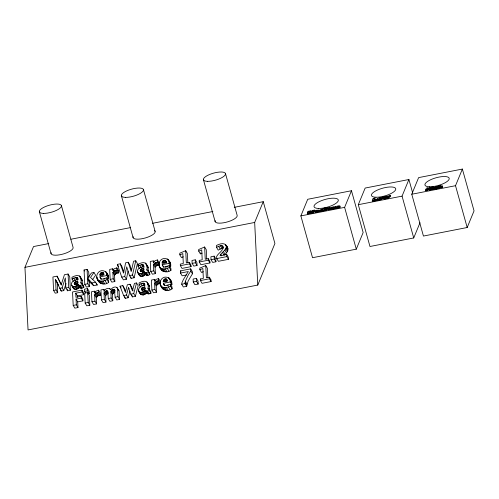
<?xml version="1.0" encoding="UTF-8"?>
<svg xmlns="http://www.w3.org/2000/svg" width="499" height="499" viewBox="0 0 499 499"><rect width="100%" height="100%" fill="white"/><g stroke="black" fill="none" stroke-linecap="round" stroke-linejoin="round"><path stroke-width="0.75" d="M108.489 278.267L106.842 275.535L99.906 276.889L101.047 278.829L102.133 279.159L106.948 277.762L108.595 280.5L108.688 282.39C102.744 287.368 94.224 280.394 97.386 273.77C100.904 267.452 109.231 271.706 108.489 278.267L107.098 278.542M180.495 273.072L188.335 271.543L183.345 279.627L181.942 282.74L181.698 284.23L183.345 286.962L186.682 286.314L185.035 283.575L185.347 281.286L188.316 274.83L190.799 271.057L190.693 268.874L180.388 270.888L180.495 273.072L182.141 275.804L186.42 274.974M186.682 286.314L188.117 281.037L192.446 273.795L192.34 271.612L190.693 268.874M139.184 284.792L139.09 282.933C145.833 279.44 148.858 281.236 148.122 288.977L149.164 289.033L150.81 291.765L150.96 293.262L148.434 293.93L146.837 293.013L143.537 294.965L141.117 294.635C135.884 290.692 139.29 285.328 144.81 285.278L144.211 283.301L142.702 283.201L140.943 283.769L139.184 284.792L140.5 286.975M322.841 209.549C320.439 211.613 322.697 207.933 322.841 210.372M221.562 245.577L222.953 246.375C223.702 250.748 218.344 252.943 216.635 256.442L216.741 258.569L218.387 261.301L228.455 259.337L228.349 257.21L226.702 254.471L220.047 255.775C221.269 251.97 227.076 250.267 226.24 245.726C224.431 242.021 219.192 244.08 216.479 245.458L216.578 247.429L218.225 250.161L220.246 249.013L223.209 248.315L221.562 245.577L218.599 246.275L216.578 247.429M222.429 252.444L224.076 255.176C227.538 252.924 229.652 248.265 225.935 245.059M380.968 198.914L379.758 198.87L379.552 198.14C382.54 197.155 378.479 199.931 379.552 198.14M99.981 274.213L99.794 275.379L103.804 274.593L103.249 272.766L101.833 272.398L100.386 273.327L99.981 274.213L100.973 275.853M162.256 262.05L162.063 263.216L166.073 262.43L165.518 260.603L164.919 260.235L163.273 260.559L162.256 262.05L162.911 263.141M163.391 280.638L163.198 281.804L167.209 281.024L166.654 279.197L166.055 278.829L164.408 279.147L163.391 280.638L164.046 281.735M74.208 283.469L74.881 282.103L77.763 281.124L77.863 283.151L75.742 284.499L74.675 284.324L74.208 283.469L74.869 284.567M140.194 270.583L140.868 269.211L143.749 268.231L143.849 270.265L141.728 271.606L140.662 271.431L140.194 270.583L140.855 271.674M141.329 289.177L142.003 287.804L144.885 286.825L144.984 288.852L143.924 289.757L142.284 290.212L141.329 289.177L142.321 290.817M338.366 206.374L338.328 207.902L339.888 207.596L339.757 207.11C341.447 203.717 334.243 207.721 333.5 206.91L332.995 208.944L334.561 208.638L334.424 208.152C334.18 206.96 336.881 206.212 335.528 207.933L335.665 208.42L337.224 208.12C338.59 206.792 338.235 205.507 337.087 207.628L337.224 208.12M335.902 206.954L335.665 208.42M126.378 279.278L124.731 276.54L126.709 266.834L129.49 275.616L131.131 278.348L134.125 277.762L137.412 263.528L135.765 260.79L133.595 261.214L131.187 271.581L128.243 262.262L125.623 262.773L123.515 273.134L120.278 263.815L117.315 264.395L121.744 277.126L123.384 279.858L126.378 279.278L128.05 271.057M134.125 277.762L132.478 275.03L135.765 260.79M320.059 210.746L320.252 211.245L321.425 211.233L322.841 210.715L322.703 210.229C319.909 212.162 318.998 209.156 322.304 209.075A1.572 0.499 -15.6 0 1 323.071 209.087L323.377 208.345L324.949 208.039L324.207 210.659L322.747 210.946L322.26 209.48M327.98 209.405L328.548 209.811L330.694 209.162L330.556 208.676L327.824 209.168L328.248 207.933L329.808 207.628L329.596 208.969M128.156 297.741L126.509 295.009L128.455 287.711L130.825 294.167L132.472 296.899L135.366 296.337L133.72 293.599L136.545 282.964L134.443 283.37L132.422 290.867L129.965 284.249L127.357 284.754L125.368 292.208L122.823 285.64L120.022 286.189L123.621 295.576L125.268 298.308L128.156 297.741L129.902 291.179M135.366 296.337L138.192 285.696L136.545 282.964M55.539 279.658L61.252 291.085L63.778 290.593L62.132 287.861L65.35 277.881L65.856 288.042L67.502 290.78L70.39 290.212L69.723 276.745L68.076 274.013L64.433 274.724L61.165 284.929L57.073 276.165L52.919 276.976L53.586 290.443L55.233 293.175L57.697 292.695L57.185 282.397L55.539 279.658L56.05 289.956L57.697 292.695M63.778 290.593L66.08 283.469M234.243 207.341L263.247 201.671L274.918 243.481L257.765 285.06L28.05 329.933L24.95 267.339L33.527 246.55L48.79 243.568M257.765 285.06L254.671 222.46L263.247 201.671M300.866 215.905L307.721 199.276L351.477 190.73L363.147 232.534L356.292 249.169L312.536 257.715L300.866 215.905L344.616 207.359L351.477 190.73M309.48 212.044L308.812 213.666L307.39 213.946L308.132 211.327L310.415 210.877L310.758 212.006L312.168 210.534L314.445 210.091L313.703 212.711L312.28 212.992L312.817 210.877L312.28 212.992M307.39 213.946L308.132 211.327M308.812 213.666L309.349 211.551L309.904 213.453L311.189 213.204L312.954 211.364M313.703 212.711L314.445 210.091M317.595 211.376L319.472 211.008L319.372 210.091L316.335 210.285A2.052 0.655 -15.6 0 0 315.225 210.765C313.534 212.655 318.275 211.551 319.154 210.765L319.291 211.252C318.368 211.907 314.308 213.223 315.112 211.426M319.472 211.008L319.185 210.397M322.703 210.229L324.069 210.173L324.949 208.039M325.074 209.973L325.71 208.432L327.269 208.127L326.764 210.16L325.211 210.466L325.074 209.973L326.633 209.674L327.269 208.127M325.785 208.245L327.512 207.54L327.481 208.432L325.922 208.738L325.785 208.245L327.512 207.54M325.211 210.466L325.635 209.437M325.922 208.738L325.953 207.846M329.808 207.628C328.429 209.343 331.23 208.607 330.987 207.403L332.54 207.097L332.041 209.131L330.588 209.412L330.382 208.47M330.556 208.676L331.904 208.638L332.54 207.097M332.995 208.944L333.5 206.91M334.561 208.638L334.991 207.69L336.039 207.441M339.888 207.596L340.112 206.237M420.015 222.704L413.727 237.948L369.977 246.494L358.301 204.69L365.162 188.054L408.912 179.509L412.667 192.945M374.942 198.053L374.269 199.681L377.013 199.145L377.001 200.411L372.497 201.29L372.291 200.554L373.183 198.396L374.942 198.053L374.699 199.868M372.497 201.29L373.09 199.85M377.001 200.411L377.013 199.145M413.727 237.948L402.057 196.138L408.912 179.509M411.762 194.242L418.624 177.613L462.38 169.067L474.05 210.871L467.189 227.507L423.439 236.052L411.762 194.242L455.518 185.697L462.38 169.067M427.68 188.491L431.155 187.206L431.354 187.911L430.581 189.795L429.046 190.094L429.159 188.622L427.493 188.953L427.375 190.418L425.847 190.718L425.653 190.007L426.427 188.129L427.955 187.83L427.88 189.196L427.955 187.83M425.847 190.718L426.364 189.464M427.375 190.418L427.493 188.953M429.046 190.094L429.159 188.622M430.581 189.795L430.381 189.084L431.155 187.206M431.354 188.896L431.916 187.53L433.288 187.262L433.488 187.973L432.926 189.333L431.554 189.601L431.354 188.896L432.727 188.628L433.288 187.262M432.184 188.079L432.134 187.013L433.506 186.745L433.556 187.811L433.506 186.745M436.107 187.736C429.04 189.951 438.265 189.146 437.947 186.358C436.245 186.021 430.568 188.946 436.107 187.736L436.301 188.447M438.216 187.555L438.989 185.678L440.361 185.41C441.69 188.46 440.237 184.724 439.588 187.287L439.781 187.998L438.409 188.266L438.216 187.555L439.588 187.287M438.409 188.266L438.927 187.013M440.361 185.41L440.074 186.102L442.376 185.734L442.195 187.524L440.817 187.792L440.748 186.171M439.781 187.998L440.748 186.9M442.195 187.524L442.395 186.327M377.93 199.357L378.042 199.943A2.189 0.699 -15.6 0 0 378.966 200.018L380.862 199.637A2.09 0.667 -15.6 0 0 382.446 198.783L382.552 198.328A2.065 0.655 -15.6 0 0 381.966 198.109M104.484 290.449L103.823 289.351L100.935 289.919L101.428 299.911L103.075 302.644L105.963 302.076L104.316 299.344L104.004 293L105.233 291.435L107.123 290.73L107.834 291.491L108.271 298.57L109.917 301.309L112.805 300.741L112.493 294.398L110.847 291.666L112.082 290.1L113.398 289.401L114.408 289.651L115.069 290.749M105.963 302.076L105.651 295.739L106.88 294.167L108.183 293.468L106.537 290.736M112.493 294.398L113.728 292.838L115.044 292.14L113.398 289.401M96.613 303.903L94.966 301.171L94.648 294.828L96.644 292.901L98.702 292.607L100.349 295.339L98.291 295.633L96.295 297.566L96.613 303.903L93.594 304.496L91.947 301.758L91.454 291.772L94.467 291.179L95.459 292.819M114.839 281.53L113.192 278.798L112.874 272.454L114.876 270.527L116.928 270.233L118.575 272.965L116.517 273.259L114.52 275.192L114.839 281.53L111.82 282.122L110.179 279.384L109.68 269.398L112.693 268.805L113.685 270.446M155.414 273.608L153.767 270.87L153.455 264.526L155.451 262.599L157.503 262.306L159.15 265.038L157.098 265.331L155.102 267.264L155.414 273.608L152.401 274.194L150.754 271.462L150.261 261.47L153.274 260.883L153.929 261.975M156.549 292.196L154.902 289.464L154.59 283.12L156.586 281.187L158.645 280.893L160.285 283.632L158.233 283.925L156.237 285.852L156.549 292.196L153.536 292.788L151.889 290.05L151.397 280.064L154.409 279.471L155.064 280.569M93.962 272.466L90.5 277.463L95.608 282.228L97.255 284.966L93.587 285.684C93.076 283.875 84.106 273.839 89.178 281.498L89.427 286.495L86.414 287.081L84.768 284.349L84.057 269.984L87.069 269.391L87.518 278.43L91.46 272.953L93.962 272.466L95.608 275.199L92.577 279.571M311.364 212.006L312.299 211.027L312.168 210.534M309.904 213.453L309.767 212.967L311.052 212.717L312.817 210.877M387.885 196.98L388.958 195.858L390.474 195.564L390.68 196.3L388.515 198.159L387.112 198.434L386.463 196.924L385.265 198.022L383.856 198.296L382.97 197.03L384.498 196.731L384.754 197.592L385.995 196.438L387.424 196.163L388.091 197.71M72.062 279.084L73.821 278.068L76.453 277.425L77.482 278.012L77.688 279.577C74.85 279.82 70.184 281.773 71.619 285.409L72.349 286.195C76.085 288.753 78.574 280.681 80.09 287.811L81.312 288.229L83.838 287.561L83.689 286.064L82.042 283.326L81 283.27C81.736 275.535 78.711 273.739 71.968 277.232L72.062 279.084L73.378 281.274M71.619 285.409L73.995 288.927C76.228 290.992 78.73 286.944 80.09 287.811M138.048 266.198L139.807 265.181L142.44 264.539L143.469 265.119L143.675 266.691C140.837 266.934 136.171 268.886 137.605 272.523L139.421 273.702L141.604 273.396L144.055 271.687L144.96 272.491L146.5 272.523L148.178 271.936L148.028 270.439L146.987 270.383C147.723 262.642 144.698 260.852 137.955 264.339L138.048 266.198L139.364 268.387M137.605 272.523L139.252 275.255L141.067 276.434L143.244 276.128L145.702 274.419L146.606 275.223L148.147 275.255L149.825 274.668L149.675 273.171L148.028 270.439M138.741 291.11L139.471 291.896C143.207 294.454 145.696 286.382 147.211 293.512M382.97 197.03L384.062 199.032L385.471 198.758L386.669 197.654M386.463 196.924L386.906 197.704L388.316 197.429L390.474 195.564M321.724 210.285L322.978 210.042M435.353 187.25L435.172 187.705L436.313 187.156L435.353 187.25L435.552 187.955M319.154 210.765L316.21 211.133L319.335 210.522M317.464 211.651L319.291 211.252M170.758 266.104C171.5 259.542 163.179 255.288 159.661 261.601C156.636 268.219 164.969 275.199 170.964 270.227L170.87 268.337L169.223 265.599L164.402 266.996L163.316 266.666L162.181 264.726L169.111 263.372L170.758 266.104L169.373 266.379M171.893 284.698C172.642 278.13 164.314 273.876 160.797 280.195C157.628 286.825 166.155 293.799 172.099 288.821L172.005 286.925L170.359 284.193L165.537 285.59L164.452 285.26L163.316 283.32L170.246 281.966L171.893 284.698L170.508 284.966M187.824 262.599L187.368 253.43L185.722 250.691L179.752 253.218L179.833 254.839L181.474 257.571L183.264 256.817M179.833 254.839L182.809 253.573L183.301 263.509L180.289 264.102L180.37 265.674L182.01 268.406L191.061 266.641L190.986 265.069L189.339 262.331L186.327 262.923L185.722 250.691M206.723 258.906L206.268 249.737L204.627 246.999L198.652 249.525L198.733 251.147L200.38 253.879L202.17 253.124M198.733 251.147L201.715 249.88L202.207 259.817L199.195 260.409L199.269 261.981L200.916 264.713L209.967 262.948L209.892 261.376L208.245 258.638L205.232 259.231L204.627 246.999M207.858 277.5L207.409 268.325L205.763 265.593L199.793 268.119L199.868 269.734L201.515 272.473L203.305 271.712M199.868 269.734L202.85 268.474L203.343 278.411L200.33 278.997L200.405 280.575L202.051 283.307L211.102 281.542L211.027 279.964L209.38 277.232L206.368 277.818L205.763 265.593M97.218 279.022C99.282 282.528 104.11 281.018 107.042 279.658L106.948 277.762M159.131 265.88C160.366 270.396 166.248 269.136 169.317 267.495L169.223 265.599M160.622 285.447C162.686 288.958 167.514 287.449 170.452 286.083L170.359 284.193M435.983 188.89L435.034 189.002M78.443 285.072L79.665 285.49L82.192 284.823L82.042 283.326M145.565 290.78L146.787 291.198L149.313 290.524L149.164 289.033M321.393 209.805L321.736 209.705M83.689 286.064L82.921 286.177M149.675 273.171L149.282 273.29L148.297 271.643M150.417 291.878L150.81 291.765M380.02 199.481L380.338 199.394M436.213 187.088L436.413 187.792L435.758 187.867L435.558 187.156M338.74 206.38L339.158 206.287M70.92 239.239L130.451 227.613M152.582 223.29L212.873 211.514M431.984 187.368L433.357 187.1M313.06 210.877L314.582 210.578M24.95 267.339L254.671 222.46M425.653 190.007L427.181 189.707M428.847 189.383L430.381 189.084M440.623 187.081L442.002 186.813M427.687 189.657L429.358 189.333M372.291 200.554L376.795 199.675M307.259 213.453L308.675 213.179M312.143 212.499L313.565 212.225M332.864 208.457L334.424 208.152M335.528 207.933L337.087 207.628M338.191 207.416L339.757 207.11M358.301 204.69L402.057 196.138M195.259 259.817L191.99 260.453L192.134 263.378L193.78 266.11L197.049 265.474L196.905 262.549L195.259 259.817L195.402 262.736L197.049 265.474M214.165 256.124L210.896 256.76L211.04 259.686L212.686 262.418L215.955 261.782L215.811 258.856L214.165 256.124L214.308 259.043L215.955 261.782M89.178 281.498L93.587 285.684M103.636 279.215L105.021 278.947M165.213 267.19L167.982 266.647M59.612 288.353L62.132 287.861M53.586 290.443L56.05 289.956M65.856 288.042L68.743 287.48L70.39 290.212M84.768 284.349L87.78 283.763L89.427 286.495M91.947 282.945L95.608 282.228M110.179 279.384L113.192 278.798M121.744 277.126L124.731 276.54M129.49 275.616L132.478 275.03M150.754 271.462L153.767 270.87M180.37 265.674L189.414 263.909L191.061 266.641M192.134 263.378L195.402 262.736M199.269 261.981L208.32 260.216L209.967 262.948M211.04 259.686L214.308 259.043M216.741 258.569L226.808 256.605L228.455 259.337M87.743 293.849L89.252 293.555L89.14 291.31L87.493 288.578L84.481 289.164L84.593 291.41L85.578 293.05M83.745 294.684L82.104 291.952L75.761 293.194L77.407 295.926L83.745 294.684L83.657 292.838L82.011 290.106L72.53 291.959L73.197 305.425L74.844 308.157L77.981 307.546L77.701 301.876L76.054 299.144L81.268 298.121L82.909 300.86L77.701 301.876M84.593 291.41L87.606 290.823L89.252 293.555M87.687 292.508L84.674 293.094L85.173 303.086L86.814 305.818L89.832 305.232L89.333 295.24L87.687 292.508L88.186 302.494L89.832 305.232M82.909 300.86L82.822 299.001L81.175 296.269L75.96 297.285L75.761 293.194M196.394 278.411L193.125 279.047L193.269 281.966L194.916 284.704L198.184 284.062L198.041 281.143L196.394 278.411L196.537 281.33L198.184 284.062M167.04 285.646L168.425 285.378M73.197 305.425L76.335 304.808L77.981 307.546M85.173 303.086L88.186 302.494M91.947 301.758L94.966 301.171M101.428 299.911L104.316 299.344M108.271 298.57L111.158 298.009L112.805 300.741M115.119 297.236L118.013 296.668L119.654 299.406L116.766 299.968L115.119 297.236L114.408 289.651M123.621 295.576L126.509 295.009M130.825 294.167L133.72 293.599M151.889 290.05L154.902 289.464M181.698 284.23L185.035 283.575M193.269 281.966L196.537 281.33M200.405 280.575L209.455 278.804L211.102 281.542M434.797 188.903L435.134 188.853M159.15 265.038L159.031 262.636L157.385 259.904L154.765 260.89L153.368 262.761L153.274 260.883M158.47 262.692L159.031 262.636M118.575 272.965L118.456 270.564L116.81 267.826L114.184 268.818L112.786 270.689L112.693 268.805M117.895 270.62L118.456 270.564M160.285 283.632L160.167 281.23L158.52 278.492L155.9 279.484L154.503 281.355L154.409 279.471M100.349 295.339L100.23 292.938L98.584 290.206L95.958 291.191L94.561 293.063L94.467 291.179M119.654 299.406L119.043 290.923L116.778 287.355C114.502 286.214 111.882 287.873 110.759 289.9L110.373 289.077C108.283 287.249 104.946 288.99 103.917 291.235L103.823 289.351M434.267 188.896L433.918 188.691M80.327 278.398C82.996 279.016 82.042 282.528 82.354 284.43M146.949 265.73L148.053 267.14L148.34 271.543M148.084 284.324L149.189 285.727L149.513 290.867M106.462 273.633L107.672 274.812M96.12 283.906L97.255 284.966M227.581 247.791L225.448 244.51M169.411 261.95L169.947 262.649M170.546 280.544L171.082 281.236M119.043 290.923L116.778 287.355M226.24 245.726L227.887 248.465M226.371 246.518L228.018 249.251M226.253 247.672L227.893 250.411M225.773 248.795L227.419 251.527M222.417 245.814L223.409 247.454M224.856 250.024L226.502 252.762M220.377 245.676L222.024 248.415M223.409 251.515L225.055 254.247M218.599 246.275L220.246 249.013M220.808 254.247L221.793 255.887M200.33 278.997L200.985 280.095M190.799 271.057L192.446 273.795M180.388 270.888L181.05 271.98M185.347 281.286L186.994 284.018M185.092 282.515L186.732 285.253M167.764 259.218L170.346 263.572M167.084 258.738L167.745 259.829M168.3 259.91L170.621 264.726M165.518 260.603L166.504 262.243M165.905 261.333L166.56 262.43M164.919 260.235L166.566 262.973M169.317 267.495L170.964 270.227M164.102 260.235L165.749 262.967M163.273 260.559L164.919 263.291M167.246 268.325L168.893 271.057M162.655 261.164L163.971 263.347M165.269 268.855L166.916 271.587M162.181 264.726L163.828 267.458M163.94 269.023L165.587 271.755M168.899 277.806L171.481 282.16M168.225 277.332L168.88 278.423M169.435 278.504L171.756 283.313M162.749 268.986L164.396 271.724M161.695 268.743L163.341 271.481M160.784 268.294L162.431 271.032M159.487 266.853L161.682 270.396M166.654 279.197L167.315 280.288M156.306 262.331L157.952 265.063M166.055 278.829L167.371 281.018M170.452 286.083L172.099 288.821M155.451 262.599L157.098 265.331M165.238 278.829L166.56 281.012M164.408 279.147L166.055 281.885M154.69 263.054L156.337 265.786M168.381 286.919L170.028 289.651M154.023 263.697L155.669 266.435M163.791 279.752L165.113 281.941M153.455 264.526L155.102 267.264M166.404 287.443L168.051 290.181M163.316 283.32L164.633 285.503M163.709 284.505L164.371 285.596M165.075 287.617L166.722 290.349M163.884 287.58L165.531 290.312M162.83 287.337L164.477 290.069M161.919 286.888L163.566 289.626M160.266 284.474L162.269 288.179M161.171 286.251L162.817 288.99M157.441 280.918L159.087 283.657M145.802 263.341L147.816 266.547M156.586 281.187L158.233 283.925M146.407 264.401L148.053 267.14M145.303 262.998L146.288 264.638M146.513 265.125L148.159 267.857M155.825 281.648L157.472 284.38M155.158 282.291L156.805 285.023M146.731 269.541L147.392 270.639M148.178 271.936L149.825 274.668M154.59 283.12L156.237 285.852M143.076 264.707L144.061 266.347M142.44 264.539L144.086 267.271M146.5 272.523L148.147 275.255M141.566 264.607L143.213 267.345M143.038 268.375L144.024 270.015M145.652 272.604L147.299 275.336M144.96 272.491L146.606 275.223M144.055 271.687L146.076 274.918M143.918 271.712L145.565 274.444M139.807 265.181L141.448 267.913M141.76 268.724L143.406 271.462M143.182 272.429L144.829 275.161M137.955 264.339L138.61 265.437M140.868 269.211L142.508 271.943M142.408 272.99L144.055 275.722M140.344 269.828L141.329 271.468M146.937 281.935L148.952 285.135M147.542 282.995L149.189 285.727M141.604 273.396L143.244 276.128M147.648 283.713L149.295 286.451M140.755 273.639L142.402 276.377M139.421 273.702L141.067 276.434M147.866 288.135L148.527 289.227M149.313 290.524L150.96 293.262M137.649 271.955L138.965 274.144M138.335 273.309L139.982 276.041M144.211 283.301L144.866 284.393M143.575 283.126L144.891 285.316M147.635 291.11L149.282 293.849M142.702 283.201L144.348 285.933M146.787 291.198L148.434 293.93M144.174 286.962L145.49 289.152M146.095 291.085L147.741 293.817M145.19 290.275L146.837 293.013M128.243 262.262L129.89 264.994L131.699 270.726M145.059 290.299L146.7 293.038M140.943 283.769L142.259 285.958M142.901 287.318L144.548 290.05M144.317 291.023L145.964 293.755M142.003 287.804L143.319 289.988M143.544 291.584L145.19 294.316M141.479 288.422L142.795 290.611M142.739 291.984L144.386 294.722M141.897 292.233L143.537 294.965M140.556 292.295L142.203 295.028M138.454 290L140.387 293.849M139.471 291.896L141.117 294.635M120.278 263.815L121.924 266.547L123.92 272.286M129.965 284.249L131.611 286.981L133.083 290.954M117.315 264.395L118.637 266.585M128.455 287.711L129.11 288.809M115.724 270.252L117.371 272.99M114.876 270.527L116.517 273.259M114.115 270.982L115.762 273.714M122.823 285.64L124.469 288.378L125.991 292.32M113.448 271.624L115.094 274.356M112.874 272.454L114.52 275.192M120.022 286.189L121.008 287.829M105.495 271.381L107.142 274.113M106.025 272.074L108.077 275.735M106.43 273.003L108.345 276.889M113.978 289.401L114.97 291.042M103.249 272.766L103.904 273.864M102.651 272.398L103.967 274.587M107.042 279.658L108.688 282.39M112.73 289.645L114.377 292.377M101.833 272.398L103.48 275.13M112.082 290.1L113.728 292.838M101.004 272.722L102.651 275.454M111.452 290.774L113.098 293.512M104.971 280.488L106.618 283.226M109.686 288.541L110.341 289.632M100.386 273.327L101.372 274.968M103 281.018L104.647 283.75M99.906 276.889L101.222 279.078M100.305 278.074L100.96 279.166M101.671 281.187L103.318 283.919M107.123 290.73L108.108 292.37M100.48 281.149L102.127 283.887M105.875 290.973L107.522 293.711M99.426 280.912L101.072 283.644M96.7 276.901L97.692 278.542M105.233 291.435L106.88 294.167M98.515 280.463L100.156 283.195M96.862 278.043L98.509 280.781M97.767 279.827L99.413 282.559M104.609 292.108L106.256 294.84M104.004 293L105.651 295.739M87.069 269.391L88.716 272.13L88.978 277.4M84.057 269.984L84.718 271.076M97.498 292.626L99.145 295.364M96.644 292.901L98.291 295.633M87.712 278.392L89.028 280.581M87.724 278.729L89.371 281.461M87.518 278.43L89.165 281.162M95.889 293.356L97.536 296.088M95.222 293.998L96.868 296.73M94.648 294.828L96.295 297.566M80.183 276.702L81.83 279.434M79.815 276.228L82.067 280.026M79.316 275.885L82.173 280.744M80.744 282.434L81.406 283.526M82.192 284.823L83.838 287.561M77.482 278.012L78.143 279.103M77.089 277.6L78.075 279.24M76.453 277.425L77.769 279.615M80.514 285.409L82.16 288.141M75.58 277.5L77.226 280.232M79.665 285.49L81.312 288.229M77.052 281.261L78.037 282.902M78.973 285.384L80.62 288.116M78.069 284.573L79.715 287.305M77.931 284.598L79.578 287.337M73.821 278.068L75.468 280.8M75.779 281.617L77.42 284.349M77.195 285.316L78.842 288.054M74.881 282.103L76.528 284.835M76.422 285.883L78.069 288.615M74.357 282.721L75.673 284.904M75.617 286.283L77.258 289.021M74.769 286.532L76.416 289.264M73.434 286.588L75.081 289.326M72.318 285.939L73.266 288.148M72.349 286.195L73.995 288.927M57.073 276.165L61.552 284.966M57.185 282.397L58.751 285.74M60.317 289.083L61.252 291.085M124.713 296.861L125.268 298.308M131.948 295.464L132.472 296.899M130.669 276.883L131.131 278.348M455.518 185.697L467.189 227.507M440.879 186.177L441.141 186.938M440.318 186.258L440.517 186.963M440.118 186.345L440.318 187.056M438.989 185.678L439.189 186.383M437.947 186.358L438.141 187.063C438.29 189.046 433.619 190.83 433.531 188.497M436.039 187.063L436.4 188.123M435.802 187.094L436.001 187.805M432.727 188.628L432.926 189.333M432.134 187.013L432.327 187.724M429.62 187.505L429.82 188.21M388.958 195.858L389.164 196.594M388.316 197.429L388.515 198.159M387.424 196.163L387.629 196.893M386.906 197.704L387.112 198.434M385.995 196.438L386.201 197.174M385.265 198.022L385.471 198.758M384.498 196.731L384.704 197.467M383.856 198.296L384.062 199.032M380.668 197.916L380.874 198.652M380.45 197.891L380.656 198.627M380.163 197.928L380.369 198.658M379.839 198.016L380.045 198.745M373.183 198.396L373.389 199.126M344.616 207.359L356.292 249.169M338.16 206.393L338.297 206.885M337.904 206.461L338.041 206.948M337.686 206.555L337.823 207.048M335.496 206.91L335.634 207.403M335.247 206.979L335.378 207.465M335.022 207.073L335.16 207.565M331.904 208.638L332.041 209.131M330.987 207.403L331.124 207.89M330.151 208.57L330.288 209.062M328.248 207.933L328.386 208.426M327.344 207.946L327.481 208.432M326.633 209.674L326.764 210.16M325.71 208.432L325.847 208.919M324.069 210.173L324.207 210.659M323.377 208.345L323.508 208.838M322.734 209.468L322.872 209.96M322.535 209.449L322.672 209.936M322.005 209.549L322.136 210.042M321.768 209.655L321.905 210.141M317.638 211.008L317.776 211.501M311.052 212.717L311.189 213.204M310.415 210.877L310.553 211.37M225.479 173.527L237.15 215.337A11.452 3.649 -15.6 0 1 225.872 222.323A11.452 3.649 -15.6 0 1 215.206 220.614M203.461 179.808L215.131 221.618M143.444 189.558L155.114 231.361M121.425 195.833L133.096 237.643M61.408 205.582L73.079 247.385A11.452 3.649 -15.6 0 1 61.801 254.371A11.452 3.649 -15.6 0 1 51.135 252.662M39.39 211.863L51.06 253.667M117.396 288.185L118.013 296.668M168.974 261.987L169.111 263.372M170.109 280.581L170.246 281.966M106.699 274.151L106.842 275.535M226.702 254.471L226.808 256.605M209.38 277.232L209.455 278.804M208.245 258.638L208.32 260.216M200.33 252.8L200.38 253.879M189.339 262.331L189.414 263.909M158.52 278.492L158.645 280.893M157.385 259.904L157.503 262.306M116.81 267.826L116.928 270.233M110.847 291.666L111.158 298.009M98.584 290.206L98.702 292.607M87.531 278.766L87.78 283.763M87.493 288.578L87.606 290.823M82.011 290.106L82.104 291.952M81.175 296.269L81.268 298.121M77.407 295.926L77.47 297.292M76.054 299.144L76.335 304.808M68.076 274.013L68.743 287.48M67.427 289.326L67.502 290.78M315.362 211.252A2.052 0.655 -15.6 0 1 315.674 211.083M154.434 230.575A11.452 3.649 -15.6 0 1 145.284 237.967A11.452 3.649 -15.6 0 1 133.171 236.638M377.618 198.802L377.837 199.213A2.189 0.699 -15.6 0 0 378.76 199.282L380.656 198.901A2.09 0.667 -15.6 0 0 382.24 198.047L382.346 197.598A2.065 0.655 -15.6 0 0 381.367 197.373L378.884 197.916L377.618 198.802M316.447 210.715L317.869 210.547L316.447 210.715M429.427 186.782A12.581 4.011 -15.6 0 0 449.088 179.309A12.581 4.011 -15.6 0 0 432.695 178.873A12.581 4.011 -15.6 0 0 429.427 186.782M375.965 197.23A12.581 4.011 -15.6 0 0 395.626 189.751A12.581 4.011 -15.6 0 0 379.228 189.314A12.581 4.011 -15.6 0 0 375.965 197.23M318.53 208.445A12.581 4.011 -15.6 0 0 338.185 200.972A12.581 4.011 -15.6 0 0 321.793 200.536A12.581 4.011 -15.6 0 0 318.53 208.445M125.48 197.367A11.452 3.649 -15.6 0 0 143.369 190.556A11.452 3.649 -15.6 0 0 128.449 190.163A11.452 3.649 -15.6 0 0 125.48 197.367M207.515 181.337A11.452 3.649 -15.6 0 0 225.411 174.531A11.452 3.649 -15.6 0 0 210.484 174.139A11.452 3.649 -15.6 0 0 207.515 181.337M43.444 213.391A11.452 3.649 -15.6 0 0 61.333 206.586A11.452 3.649 -15.6 0 0 46.413 206.187A11.452 3.649 -15.6 0 0 43.444 213.391"/></g></svg>
